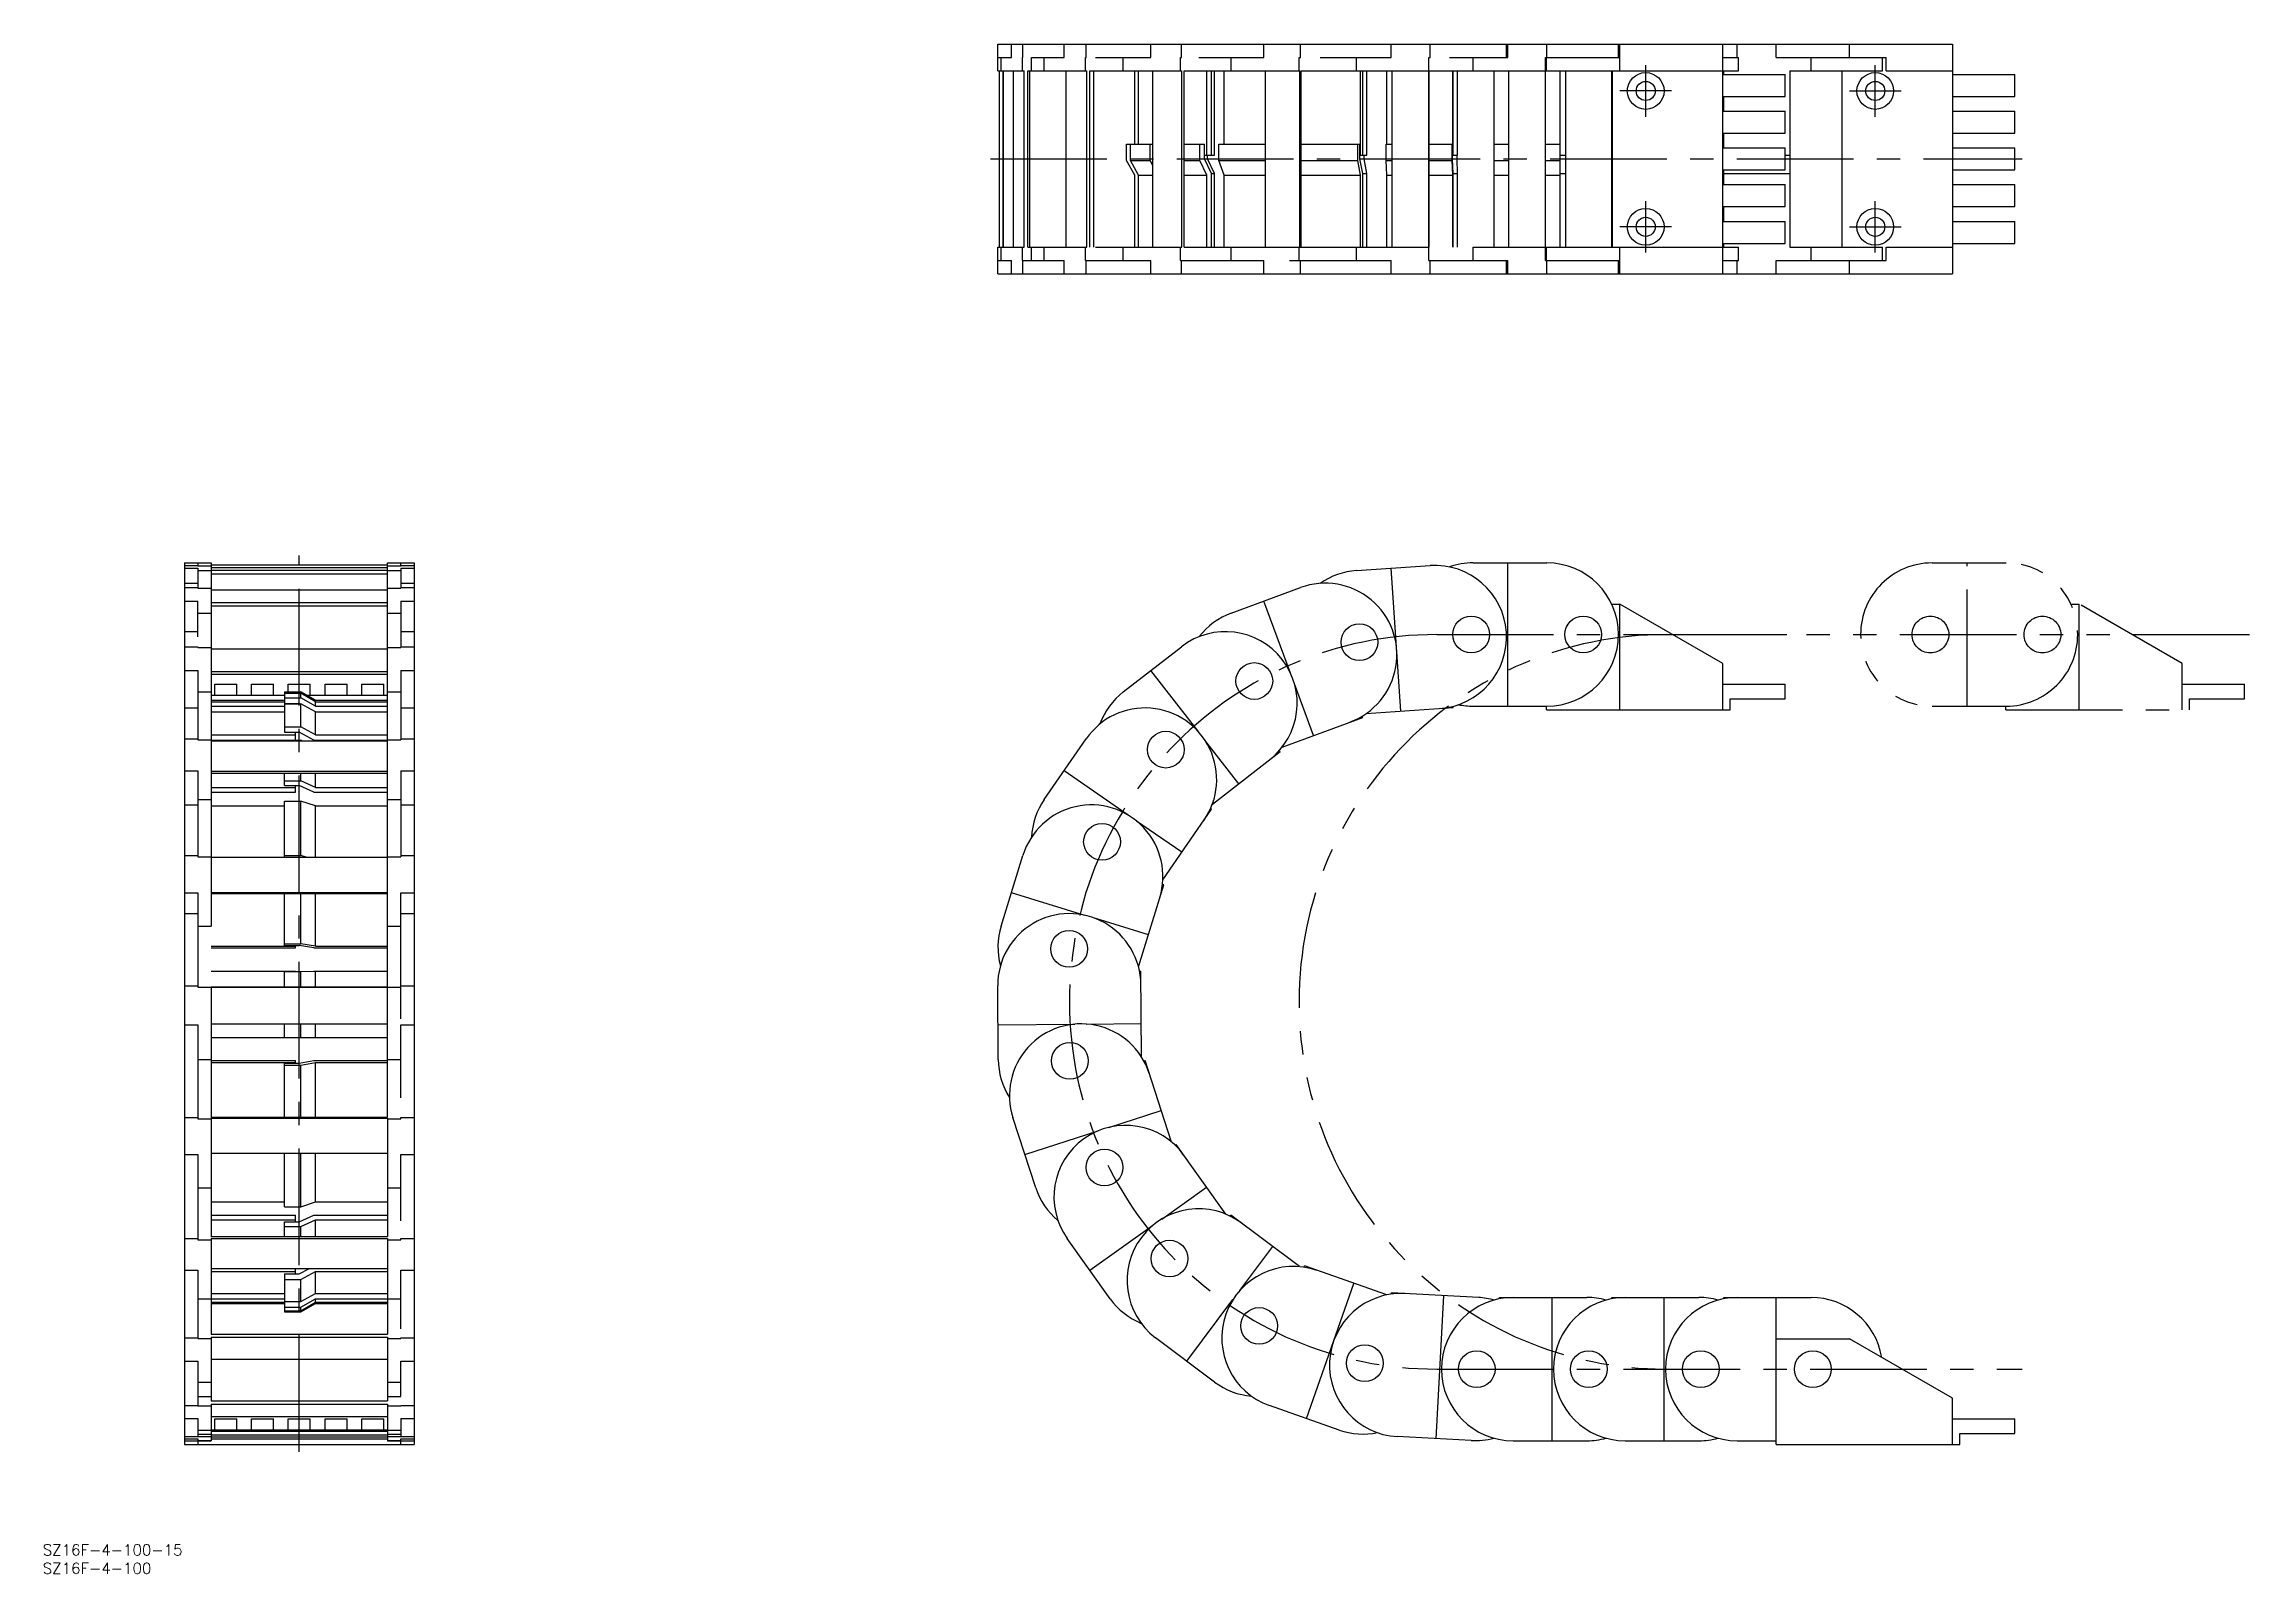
# Model space of a CAD drawing. Extents: x -69 to 532, y -35 to 381.
import ezdxf

# ---------------------------------------------------------------- set-up
doc = ezdxf.new("R2010")
doc.units = 0
doc.linetypes.add('CENTER', pattern=[50.8, 31.75, -6.35, 6.35, -6.35])
doc.linetypes.add('PHANTOM', pattern=[63.5, 31.75, -6.35, 6.35, -6.35, 6.35, -6.35])
doc.layers.get('0').update_dxf_attribs({"linetype": 'CONTINUOUS'})
doc.layers.add('CENTER', color=1, linetype='CENTER')
doc.styles.get("Standard").update_dxf_attribs({"font": 'txt.shx', "height": 3, "bigfont": 'bigfont.shx'})

msp = doc.modelspace()

# ---------------------------------------------------------------- linework, layer by layer
at = {"color": 7, "linetype": 'CONTINUOUS'}
for p, q in [((190.11, 381.25), (450, 381.25)), ((190.11, 377.62), (190.11, 381.25)), ((193.84, 377.62), (193.84, 381.25)), ((196.96, 377.62), (196.96, 381.25)), ((208.16, 377.62), (208.16, 381.25)), ((214.19, 377.62), (214.19, 381.25)), ((231.81, 377.62), (231.81, 381.25)), ((240.18, 377.62), (240.18, 381.25)), ((262.59, 377.62), (262.59, 381.25)), ((272.53, 377.62), (272.53, 381.25)), ((297.21, 377.62), (297.21, 381.25)), ((307.79, 377.62), (307.79, 381.25)), ((328.62, 377.62), (328.62, 381.25)), ((329, 377.62), (329, 381.25)), ((339.6, 377.62), (339.6, 381.25)), ((359.1, 377.62), (359.1, 381.25)), ((359.5, 374), (359.5, 381.25)), ((387.5, 318.75), (387.5, 381.25)), ((391.4, 377.62), (391.4, 381.25)), ((402, 377.62), (402, 381.25)), ((422, 377.62), (422, 381.25)), ((450, 381.25), (450, 318.75)), ((190.11, 377.62), (193.84, 377.62)), ((190.11, 374), (190.11, 377.62)), ((190.11, 374), (197.34, 374)), ((190.18, 374), (190.18, 377.62)), ((190.61, 326), (190.61, 374)), ((191.05, 374), (191.05, 377.62)), ((191.61, 326), (191.61, 374)), ((191.69, 326), (191.69, 374)), ((194.4, 326), (194.4, 374)), ((196.86, 377.62), (196.96, 377.62)), ((196.86, 374), (196.86, 377.62)), ((197.34, 326), (197.34, 374)), ((198.29, 374), (214.4, 374)), ((198.29, 326), (198.29, 374)), ((198.89, 326), (198.89, 374)), ((199.3, 377.62), (208.16, 377.62)), ((199.3, 374), (199.3, 377.62)), ((202.76, 374), (202.76, 377.62)), ((208.71, 326), (208.71, 374)), ((213.99, 377.62), (214.19, 377.62)), ((213.99, 374), (213.99, 377.62)), ((214.4, 326), (214.4, 374)), ((215.22, 374), (240.21, 374)), ((215.22, 326), (215.22, 374)), ((216.29, 326), (216.29, 374)), ((216.75, 377.62), (231.81, 377.62)), ((224.3, 374), (224.3, 377.62)), ((227.48, 354), (227.48, 374)), ((228.48, 354), (228.48, 374)), ((232.31, 326), (232.31, 374)), ((239.91, 377.62), (240.18, 377.62)), ((239.91, 374), (239.91, 377.62)), ((240.21, 326), (240.21, 374)), ((240.83, 374), (272.38, 374)), ((240.83, 326), (240.83, 374)), ((244.9, 377.62), (262.59, 377.62)), ((247.03, 351), (247.03, 374)), ((248.34, 351), (248.34, 374)), ((249.14, 351), (249.14, 374)), ((251.77, 354), (251.77, 374)), ((253.68, 374), (253.68, 377.62)), ((253.68, 374), (253.68, 377.62)), ((263, 326), (263, 374)), ((272.2, 377.62), (272.53, 377.62)), ((272.2, 374), (272.2, 377.62)), ((272.38, 326), (272.38, 374)), ((272.72, 374), (307.47, 374)), ((272.72, 326), (272.72, 374)), ((277.89, 377.62), (297.21, 377.62)), ((287.74, 374), (287.74, 377.62)), ((288.9, 351), (288.9, 374)), ((289.46, 351), (289.46, 374)), ((290.62, 351), (290.62, 374)), ((296.03, 354), (296.03, 374)), ((297.5, 326), (297.5, 374)), ((307.44, 377.62), (307.79, 377.62)), ((307.44, 374), (307.44, 377.62)), ((307.47, 326), (307.47, 374)), ((307.54, 374), (391.75, 374)), ((307.54, 326), (307.54, 374)), ((313.05, 377.62), (329, 377.62)), ((313.99, 351), (313.99, 374)), ((314.1, 351), (314.1, 374)), ((315.3, 351), (315.3, 374)), ((319.5, 374), (319.5, 377.62)), ((325.25, 326), (325.25, 374)), ((329.25, 326), (329.25, 374)), ((339.25, 377.62), (359.5, 377.62)), ((339.25, 322.37), (339.25, 377.62)), ((339.5, 374), (339.5, 377.62)), ((343.25, 326), (343.25, 374)), ((344.75, 326), (344.75, 374)), ((357.25, 326), (357.25, 374)), ((357.5, 326), (357.5, 374)), ((387.5, 377.62), (391.75, 377.62)), ((387.5, 373), (404.5, 373)), ((387.75, 373), (387.75, 374)), ((391.75, 374), (391.75, 377.62)), ((402, 377.62), (432, 377.62)), ((404.5, 367), (404.5, 373)), ((405.75, 374), (405.75, 326)), ((405.75, 374), (431, 374)), ((411.5, 374), (411.5, 377.62)), ((420, 326), (420, 374)), ((431, 374), (431, 377.62)), ((432, 374), (432, 377.62)), ((432, 374), (450, 374)), ((450, 373), (467, 373)), ((467, 367), (467, 373)), ((387.5, 367), (404.5, 367)), ((387.75, 363), (387.75, 367)), ((450, 367), (467, 367)), ((387.5, 363), (404.5, 363)), ((404.5, 357), (404.5, 363)), ((450, 363), (467, 363)), ((467, 357), (467, 363)), ((387.5, 357), (404.5, 357)), ((387.75, 353), (387.75, 357)), ((450, 357), (467, 357)), ((225.17, 354), (232.31, 354)), ((225.17, 349.57), (225.17, 354)), ((227.48, 345.57), (225.17, 349.57)), ((226.28, 349.57), (226.28, 354)), ((228.48, 345.57), (226.28, 349.57)), ((226.28, 349.57), (231.57, 349.57)), ((231.57, 349.57), (231.57, 354)), ((232.31, 348.23), (231.57, 349.57)), ((240.83, 354), (246.44, 354)), ((240.83, 349.57), (245.13, 349.57)), ((245.13, 349.57), (245.13, 354)), ((247.03, 345.57), (245.13, 349.57)), ((246.44, 350), (246.44, 354)), ((246.44, 351), (249.14, 351)), ((248.34, 346), (246.44, 350)), ((246.44, 350), (247.26, 350)), ((247.26, 350), (247.26, 351)), ((249.14, 346), (247.26, 350)), ((250.35, 354), (263, 354)), ((250.35, 349.57), (250.35, 354)), ((251.77, 345.57), (250.35, 349.57)), ((250.35, 349.57), (263, 349.57)), ((272.72, 354), (288.66, 354)), ((272.72, 349.57), (288.11, 349.57)), ((288.11, 349.57), (288.11, 354)), ((288.9, 345.57), (288.11, 349.57)), ((288.66, 350), (288.66, 354)), ((288.66, 351), (290.62, 351)), ((289.46, 346), (288.66, 350)), ((288.66, 350), (289.86, 350)), ((289.86, 350), (289.86, 351)), ((290.62, 346), (289.86, 350)), ((295.87, 354), (297.5, 354)), ((295.87, 349.57), (295.87, 354)), ((296.03, 345.57), (295.87, 349.57)), ((295.87, 349.57), (297.5, 349.57)), ((307.54, 354), (313.94, 354)), ((307.54, 349.57), (313.83, 349.57)), ((313.83, 349.57), (313.83, 354)), ((313.99, 345.57), (313.83, 349.57)), ((313.94, 350), (313.94, 354)), ((313.94, 351), (315.3, 351)), ((314.1, 346), (313.94, 350)), ((313.94, 350), (315.18, 350)), ((315.18, 350), (315.18, 351)), ((315.3, 346), (315.18, 350)), ((325.25, 354), (329.25, 354)), ((325.25, 349.57), (329.25, 349.57)), ((339.25, 354), (343.25, 354)), ((339.25, 349.57), (343.25, 349.57)), ((343.25, 351), (344.75, 351)), ((343.25, 350), (344.75, 350)), ((357.25, 351), (357.5, 351)), ((357.25, 350), (357.5, 350)), ((387.5, 353), (404.5, 353)), ((404.5, 347), (404.5, 353)), ((404.5, 351), (405.75, 351)), ((404.5, 350), (405.75, 350)), ((450, 353), (467, 353)), ((467, 347), (467, 353)), ((227.48, 326), (227.48, 345.57)), ((228.48, 345.57), (232.31, 345.57)), ((228.48, 326), (228.48, 345.57)), ((240.83, 345.57), (247.03, 345.57)), ((247.03, 326), (247.03, 345.57)), ((248.34, 346), (249.14, 346)), ((248.34, 326), (248.34, 346)), ((249.14, 326), (249.14, 346)), ((251.77, 345.57), (263, 345.57)), ((251.77, 326), (251.77, 345.57)), ((272.72, 345.57), (288.9, 345.57)), ((288.9, 326), (288.9, 345.57)), ((289.46, 346), (290.62, 346)), ((289.46, 326), (289.46, 346)), ((290.62, 326), (290.62, 346)), ((296.03, 345.57), (297.5, 345.57)), ((296.03, 326), (296.03, 345.57)), ((307.54, 345.57), (313.99, 345.57)), ((313.99, 326), (313.99, 345.57)), ((314.1, 346), (315.3, 346)), ((314.1, 326), (314.1, 346)), ((315.3, 326), (315.3, 346)), ((325.25, 345.57), (329.25, 345.57)), ((339.25, 345.57), (343.25, 345.57)), ((343.25, 346), (344.75, 346)), ((357.25, 346), (357.5, 346)), ((387.5, 347), (404.5, 347)), ((387.5, 343), (404.5, 343)), ((387.75, 343), (387.75, 347)), ((387.75, 346), (405.75, 346)), ((404.5, 337), (404.5, 343)), ((450, 347), (467, 347)), ((450, 343), (467, 343)), ((467, 337), (467, 343)), ((387.5, 337), (404.5, 337)), ((387.75, 333), (387.75, 337)), ((450, 337), (467, 337)), ((387.5, 333), (404.5, 333)), ((404.5, 327), (404.5, 333)), ((450, 333), (467, 333)), ((467, 327), (467, 333)), ((190.11, 326), (197.34, 326)), ((190.11, 322.37), (190.11, 326)), ((190.18, 322.37), (190.18, 326)), ((191.05, 322.37), (191.05, 326)), ((196.86, 322.37), (196.86, 326)), ((198.29, 326), (214.4, 326)), ((199.3, 322.37), (199.3, 326)), ((202.76, 322.37), (202.76, 326)), ((213.99, 322.37), (213.99, 326)), ((216.75, 326), (240.21, 326)), ((224.3, 322.37), (224.3, 326)), ((239.91, 322.37), (239.91, 326)), ((240.83, 326), (307.47, 326)), ((253.68, 322.37), (253.68, 326)), ((272.2, 322.37), (272.2, 326)), ((287.74, 322.37), (287.74, 326)), ((307.44, 322.37), (307.44, 326)), ((319.5, 326), (391.75, 326)), ((319.5, 322.37), (319.5, 326)), ((339.5, 322.37), (339.5, 326)), ((359.5, 318.75), (359.5, 326)), ((387.5, 327), (404.5, 327)), ((387.75, 326), (387.75, 327)), ((391.75, 322.37), (391.75, 326)), ((405.75, 326), (431, 326)), ((411.5, 322.37), (411.5, 326)), ((431, 322.37), (431, 326)), ((432, 326), (450, 326)), ((432, 322.37), (432, 326)), ((450, 327), (467, 327)), ((190.11, 322.37), (193.84, 322.37)), ((190.11, 318.75), (190.11, 322.37)), ((190.11, 318.75), (450, 318.75)), ((193.84, 318.75), (193.84, 322.37)), ((196.86, 322.37), (208.16, 322.37)), ((196.96, 318.75), (196.96, 322.37)), ((208.16, 318.75), (208.16, 322.37)), ((213.99, 322.37), (231.81, 322.37)), ((214.19, 318.75), (214.19, 322.37)), ((231.81, 318.75), (231.81, 322.37)), ((239.91, 322.37), (262.59, 322.37)), ((240.18, 318.75), (240.18, 322.37)), ((262.59, 318.75), (262.59, 322.37)), ((269.57, 322.37), (297.21, 322.37)), ((272.53, 318.75), (272.53, 322.37)), ((297.21, 318.75), (297.21, 322.37)), ((307.44, 322.37), (329, 322.37)), ((307.79, 318.75), (307.79, 322.37)), ((328.62, 318.75), (328.62, 322.37)), ((329, 318.75), (329, 322.37)), ((339.25, 322.37), (359.5, 322.37)), ((339.6, 318.75), (339.6, 322.37)), ((359.1, 318.75), (359.1, 322.37)), ((387.5, 322.37), (391.75, 322.37)), ((391.4, 318.75), (391.4, 322.37)), ((402, 322.37), (432, 322.37)), ((402, 318.75), (402, 322.37)), ((422, 318.75), (422, 322.37)), ((-31.25, 240), (-31.25, 0)), ((-31.25, 240), (-24, 240)), ((-31.25, 239.32), (-27.62, 239.32)), ((-31.25, 239.28), (-27.62, 239.28)), ((-31.25, 238.55), (-27.62, 238.55)), ((-31.25, 234.49), (-27.62, 234.49)), ((-27.62, 240), (-27.62, 239.25)), ((-27.62, 239.25), (-24, 239.25)), ((-27.62, 238.55), (-27.62, 233.16)), ((-27.62, 237.9), (-24, 237.9)), ((-24, 240), (-24, 141.14)), ((-24, 239.5), (24, 239.5)), ((-24, 238.75), (24, 238.75)), ((-24, 238.07), (24, 238.07)), ((-24, 237.07), (24, 237.07)), ((24, 89.12), (24, 240)), ((24, 240), (31.25, 240)), ((24, 239.25), (27.62, 239.25)), ((24, 237.9), (27.62, 237.9)), ((27.62, 239.25), (27.62, 240)), ((27.62, 239.32), (31.25, 239.32)), ((27.62, 239.28), (31.25, 239.28)), ((27.62, 238.55), (27.62, 233.16)), ((27.62, 238.55), (31.25, 238.55)), ((27.62, 234.49), (31.25, 234.49)), ((31.25, 240), (31.25, 0)), ((287.74, 237.9), (307.79, 239.28)), ((299.88, 199.64), (297.21, 238.55)), ((319.5, 240), (339.6, 240)), ((329, 201), (329, 240)), ((-31.25, 233.28), (-27.62, 233.28)), ((-31.25, 229.61), (-27.62, 229.61)), ((-27.62, 233.16), (-24, 233.16)), ((-27.62, 219.84), (-27.62, 229.61)), ((-24, 232.69), (24, 232.69)), ((-24, 229.23), (24, 229.23)), ((24, 233.16), (27.62, 233.16)), ((27.62, 233.28), (31.25, 233.28)), ((27.62, 229.61), (27.62, 216.98)), ((27.62, 229.61), (31.25, 229.61)), ((253.68, 226.32), (272.53, 233.28)), ((269.84, 209.96), (262.59, 229.61)), ((357.27, 228.75), (359.5, 228.75)), ((387.5, 212.58), (359.5, 228.75)), ((359.5, 200), (359.5, 228.75)), ((-27.62, 226.32), (-24, 226.32)), ((-24, 228.29), (24, 228.29)), ((24, 226.32), (27.62, 226.32)), ((-31.25, 221.29), (-27.62, 221.29)), ((-31.25, 217.2), (-27.62, 217.2)), ((-27.62, 216.98), (-27.62, 217.2)), ((-27.62, 216.98), (-24, 216.98)), ((-24, 216.59), (24, 216.59)), ((24, 216.98), (27.62, 216.98)), ((27.62, 221.29), (31.25, 221.29)), ((27.62, 217.2), (31.25, 217.2)), ((224.3, 204.88), (240.18, 217.2)), ((-31.25, 210.7), (-27.62, 210.7)), ((-27.62, 210.7), (-27.62, 191.82)), ((-24, 210.46), (24, 210.46)), ((27.62, 210.7), (27.62, 191.82)), ((27.62, 210.7), (31.25, 210.7)), ((244.65, 194.15), (231.81, 210.7)), ((244.65, 194.15), (231.81, 210.7)), ((387.5, 200), (387.5, 212.58)), ((-27.62, 204.88), (-24, 204.88)), ((-24, 209.67), (24, 209.67)), ((-23, 207), (-17, 207)), ((-23, 204), (-23, 207)), ((-17, 204), (-17, 207)), ((-13, 207), (-7, 207)), ((-13, 204), (-13, 207)), ((-7, 204), (-7, 207)), ((-4, 204.91), (-4, 193.89)), ((-4, 204.91), (0.43, 204.91)), ((-4, 204.52), (0.43, 204.52)), ((-3, 207), (3, 207)), ((-3, 204.91), (-3, 207)), ((4.43, 202.6), (0.43, 204.91)), ((4.43, 202.21), (0.43, 204.52)), ((0.43, 203.29), (0.43, 204.52)), ((3, 204), (3, 207)), ((7, 207), (13, 207)), ((7, 204), (7, 207)), ((13, 204), (13, 207)), ((17, 207), (23, 207)), ((17, 204), (17, 207)), ((23, 204), (23, 207)), ((24, 204.88), (27.62, 204.88)), ((276.09, 193.02), (270.9, 207.08)), ((387.5, 207), (404.5, 207)), ((404.5, 203), (404.5, 207)), ((-31.25, 200.52), (-27.62, 200.52)), ((-24, 204), (-4, 204)), ((-24, 202.6), (-4, 202.6)), ((-24, 202.21), (-4, 202.21)), ((-24, 200.98), (-4, 200.98)), ((-24, 199.46), (-4, 199.46)), ((-4, 203.29), (0.43, 203.29)), ((-4, 201.69), (0, 201.69)), ((-4, 201.62), (0.43, 201.62)), ((-1, 201.62), (-1, 201.69)), ((0.12, 201.62), (0, 201.69)), ((4.43, 200.98), (0.43, 203.29)), ((4.43, 199.46), (0.43, 201.62)), ((0.43, 195.39), (0.43, 201.62)), ((2, 204), (24, 204)), ((4.43, 202.6), (24, 202.6)), ((4.43, 202.21), (24, 202.21)), ((4.43, 200.98), (4.43, 202.21)), ((4.43, 200.98), (24, 200.98)), ((4.43, 199.46), (24, 199.46)), ((4.43, 193.23), (4.43, 199.46)), ((27.62, 200.52), (31.25, 200.52)), ((290.44, 199), (314.1, 200.62)), ((314.1, 200.62), (314.07, 200.96)), ((319.5, 201), (339.6, 201)), ((339.5, 200), (339.5, 201)), ((339.5, 200), (389.5, 200)), ((389.5, 200), (389.5, 203)), ((389.5, 203), (404.5, 203)), ((-24, 193.23), (-1, 193.23)), ((-4, 195.39), (0.43, 195.39)), ((-4, 193.89), (0, 193.89)), ((-1, 191.72), (-1, 193.89)), ((4, 191.72), (0, 193.89)), ((4.43, 193.23), (0.43, 195.39)), ((4.43, 193.23), (24, 193.23)), ((267.58, 189.88), (289.46, 197.96)), ((289.46, 197.96), (289.34, 198.28)), ((-31.25, 192.11), (-27.62, 192.11)), ((-27.62, 191.82), (-24, 191.82)), ((-24, 191.72), (-1, 191.72)), ((-24, 191.54), (24, 191.54)), ((-4, 191.7), (0.43, 191.7)), ((-4, 191.54), (-4, 191.7)), ((0.8, 191.54), (0.43, 191.7)), ((0.43, 191.54), (0.43, 191.7)), ((4, 191.72), (24, 191.72)), ((24, 191.82), (27.62, 191.82)), ((27.62, 192.11), (31.25, 192.11)), ((202.76, 175.57), (214.19, 192.11)), ((255.71, 179.88), (246.53, 191.72)), ((255.71, 179.88), (246.53, 191.72)), ((248.54, 174.32), (266.97, 188.62)), ((266.97, 188.62), (266.76, 188.89)), ((-31.25, 183.39), (-27.62, 183.39)), ((-27.62, 183.39), (-27.62, 160.02)), ((-24, 183.31), (24, 183.31)), ((-24, 182.74), (24, 182.74)), ((-4, 179.41), (-4, 182.74)), ((-4, 180.67), (0.43, 180.67)), ((0.43, 180.67), (0.43, 182.74)), ((4.43, 178.85), (0.43, 180.67)), ((4.43, 178.85), (4.43, 182.74)), ((27.62, 183.39), (27.62, 160.02)), ((27.62, 183.39), (31.25, 183.39)), ((225.39, 171.47), (208.16, 183.39)), ((-27.62, 175.57), (-24, 175.57)), ((-24, 178.85), (-1, 178.85)), ((-24, 177.58), (-1, 177.58)), ((-4, 179.41), (0, 179.41)), ((-4, 159.87), (-4, 175.15)), ((-4, 175.15), (0.43, 175.15)), ((-1, 177.58), (-1, 179.41)), ((4, 177.58), (0, 179.41)), ((4.43, 173.84), (0.43, 175.15)), ((0.43, 160.35), (0.43, 175.15)), ((4, 177.58), (24, 177.58)), ((4.43, 178.85), (24, 178.85)), ((24, 175.57), (27.62, 175.57)), ((-31.25, 174.11), (-27.62, 174.11)), ((-24, 173.84), (-4, 173.84)), ((4.43, 173.84), (24, 173.84)), ((4.43, 159.87), (4.43, 173.84)), ((27.62, 174.11), (31.25, 174.11)), ((240.24, 161.21), (227.92, 169.73)), ((235.08, 153.75), (248.34, 172.93)), ((248.34, 172.93), (248.06, 173.13)), ((-31.25, 160.35), (-27.62, 160.35)), ((-27.62, 160.02), (-24, 160.02)), ((-24, 159.87), (24, 159.87)), ((-4, 160.35), (0.43, 160.35)), ((1.89, 159.87), (0.43, 160.35)), ((24, 160.02), (27.62, 160.02)), ((27.62, 160.35), (31.25, 160.35)), ((191.05, 141.14), (196.96, 160.35)), ((-24, 150.31), (24, 150.31)), ((228.45, 130.07), (235.31, 152.36)), ((235.31, 152.36), (234.98, 152.46)), ((-31.25, 150.22), (-27.62, 150.22)), ((-31.25, 144.52), (-27.62, 144.52)), ((-27.62, 150.22), (-27.62, 124.53)), ((-24, 150.02), (24, 150.02)), ((-4, 135.84), (-4, 150.02)), ((0.43, 136.31), (0.43, 150.02)), ((4.43, 135.63), (4.43, 150.02)), ((27.62, 115.9), (27.62, 150.22)), ((27.62, 150.22), (31.25, 150.22)), ((27.62, 144.52), (31.25, 144.52)), ((213.87, 144.05), (193.84, 150.22)), ((-27.62, 141.14), (-24, 141.14)), ((24, 141.14), (27.62, 141.14)), ((231.12, 138.74), (216.8, 143.15)), ((-24, 135.63), (-1, 135.63)), ((-24, 135.16), (-1, 135.16)), ((-4, 136.31), (0.43, 136.31)), ((-4, 135.84), (0, 135.84)), ((-1, 135.16), (-1, 135.84)), ((4, 135.16), (0, 135.84)), ((4.43, 135.63), (0.43, 136.31)), ((4, 135.16), (24, 135.16)), ((4.43, 135.63), (24, 135.63)), ((-24, 128.82), (-1, 128.82)), ((-24, 128.81), (-1, 128.81)), ((-4, 124.54), (-4, 128.8)), ((-4, 128.8), (0, 128.8)), ((-4, 128.79), (0.43, 128.79)), ((-1, 128.8), (-1, 128.82)), ((0, 128.8), (4, 128.82)), ((0.43, 128.79), (4.43, 128.81)), ((0.43, 124.54), (0.43, 128.79)), ((4, 128.82), (24, 128.82)), ((4.43, 128.81), (24, 128.81)), ((4.43, 124.54), (4.43, 128.81)), ((228.74, 128.82), (229.08, 128.82)), ((229.26, 105.5), (229.08, 128.82)), ((-31.25, 124.88), (-27.62, 124.88)), ((-27.62, 124.53), (-24, 124.53)), ((-24, 124.54), (-24, 56.39)), ((-24, 124.54), (24, 124.54)), ((-24, 124.53), (24, 124.53)), ((24, 124.53), (27.62, 124.53)), ((27.62, 124.88), (31.25, 124.88)), ((190.26, 104.78), (190.11, 124.88)), ((-31.25, 114.28), (-27.62, 114.28)), ((-27.62, 114.28), (-27.62, 88.66)), ((-24, 114.53), (24, 114.53)), ((-4, 110.79), (-4, 114.53)), ((0.43, 110.79), (0.43, 114.53)), ((4.43, 110.81), (4.43, 114.53)), ((27.62, 94.35), (27.62, 114.28)), ((27.62, 114.28), (31.25, 114.28)), ((190.19, 114.28), (211.14, 114.44)), ((214.21, 114.46), (229.19, 114.57)), ((-24, 110.81), (-4, 110.81)), ((-4, 110.79), (0.43, 110.79)), ((0.43, 110.79), (4.43, 110.81)), ((4.43, 110.81), (24, 110.81)), ((-27.62, 104.78), (-24, 104.78)), ((-24, 104.5), (-1, 104.5)), ((-24, 104), (-1, 104)), ((-4, 89.12), (-4, 103.78)), ((-4, 103.78), (0, 103.78)), ((-4, 103.29), (0.43, 103.29)), ((-1, 103.78), (-1, 104.5)), ((0, 103.78), (4, 104.5)), ((0.43, 103.29), (4.43, 104)), ((0.43, 89.12), (0.43, 103.29)), ((4, 104.5), (24, 104.5)), ((4.43, 104), (24, 104)), ((4.43, 89.12), (4.43, 104)), ((24, 104.78), (27.62, 104.78)), ((229.92, 104.39), (230.24, 104.5)), ((237.44, 82.31), (230.24, 104.5)), ((220.39, 86.32), (234.64, 90.94)), ((-31.25, 88.99), (-27.62, 88.99)), ((-27.62, 88.66), (-24, 88.66)), ((-24, 89.12), (24, 89.12)), ((-24, 88.81), (24, 88.81)), ((24, 88.81), (24, 56.61)), ((24, 88.66), (27.62, 88.66)), ((27.62, 88.99), (31.25, 88.99)), ((27.62, 88.66), (27.62, 88.99)), ((200.48, 69.87), (194.27, 88.99)), ((197.54, 78.91), (217.47, 85.37)), ((-31.25, 78.91), (-27.62, 78.91)), ((-27.62, 78.91), (-27.62, 55.74)), ((-24, 79.3), (24, 79.3)), ((-24, 79.3), (24, 79.3)), ((-4, 64.73), (-4, 79.3)), ((0.43, 64.73), (0.43, 79.3)), ((4.43, 66.07), (4.43, 79.3)), ((27.62, 60.85), (27.62, 78.91)), ((27.62, 78.91), (31.25, 78.91)), ((238.4, 81.45), (238.68, 81.65)), ((252.23, 62.67), (238.68, 81.65)), ((-27.62, 69.87), (-24, 69.87)), ((24, 69.87), (27.62, 69.87)), ((234.77, 61.35), (246.96, 70.06)), ((-24, 66.07), (-4, 66.07)), ((-24, 62.42), (-1, 62.42)), ((-24, 61.14), (-1, 61.14)), ((-4, 64.73), (0.43, 64.73)), ((-4, 56.61), (-4, 60.57)), ((-4, 60.57), (0, 60.57)), ((-1, 60.57), (-1, 62.42)), ((0, 60.57), (4, 62.42)), ((0.43, 64.73), (4.43, 66.07)), ((0.43, 59.29), (4.43, 61.14)), ((4, 62.42), (24, 62.42)), ((4.43, 66.07), (24, 66.07)), ((4.43, 56.61), (4.43, 61.14)), ((4.43, 61.14), (24, 61.14)), ((253.4, 62.14), (253.61, 62.42)), ((272.25, 48.4), (253.61, 62.42)), ((-31.25, 56.03), (-27.62, 56.03)), ((-27.62, 55.74), (-24, 55.74)), ((-24, 56.61), (24, 56.61)), ((-24, 56.03), (24, 56.03)), ((-24, 56.03), (-24, 30.04)), ((-4, 59.29), (0.43, 59.29)), ((0.43, 56.61), (0.43, 59.29)), ((24, 56.03), (24, 30.04)), ((24, 55.74), (27.62, 55.74)), ((27.62, 56.03), (31.25, 56.03)), ((27.62, 55.74), (27.62, 56.03)), ((220.73, 39.67), (209.06, 56.03)), ((215.22, 47.4), (232.27, 59.57)), ((256, 41.88), (265, 53.85)), ((273.53, 48.25), (273.65, 48.58)), ((296.01, 40.7), (273.65, 48.58)), ((-31.25, 47.4), (-27.62, 47.4)), ((-27.62, 47.4), (-27.62, 28.84)), ((-24, 47.89), (24, 47.89)), ((-24, 47.07), (-1, 47.07)), ((-4, 46.4), (-4, 36.09)), ((-4, 46.4), (0, 46.4)), ((-4, 44.89), (0.43, 44.89)), ((-1, 46.4), (-1, 47.89)), ((0, 46.4), (2.75, 47.89)), ((0.43, 44.89), (4.43, 47.07)), ((0.43, 38.91), (0.43, 44.89)), ((4.43, 47.07), (24, 47.07)), ((4.43, 41.09), (4.43, 47.07)), ((27.62, 31.49), (27.62, 47.4)), ((27.62, 47.4), (31.25, 47.4)), ((274.14, 7.06), (287.09, 43.84)), ((-27.62, 39.67), (-24, 39.67)), ((-24, 41.09), (-4, 41.09)), ((-24, 39.67), (-4, 39.67)), ((-24, 38.71), (-4, 38.71)), ((-24, 38.4), (-4, 38.4)), ((-4, 38.91), (0.43, 38.91)), ((-4, 37.36), (0.43, 37.36)), ((-4, 36.4), (0.43, 36.4)), ((-4, 36.09), (0.43, 36.09)), ((0.43, 38.91), (4.43, 41.09)), ((0.43, 37.36), (4.43, 39.67)), ((0.43, 36.4), (4.43, 38.71)), ((0.43, 36.09), (4.43, 38.4)), ((0.43, 36.4), (0.43, 37.36)), ((4.43, 41.09), (24, 41.09)), ((4.43, 39.67), (24, 39.67)), ((4.43, 38.71), (4.43, 39.67)), ((4.43, 38.71), (24, 38.71)), ((4.43, 38.4), (24, 38.4)), ((24, 39.67), (27.62, 39.67)), ((241.56, 22.68), (254.15, 39.43)), ((297.31, 40.92), (297.33, 41.27)), ((321.04, 40), (297.33, 41.27)), ((309.47, 1.56), (311.56, 40.51)), ((326.75, 40), (350.5, 40)), ((326.75, 39.66), (326.75, 40)), ((341, 1), (341, 40)), ((357.25, 40), (381, 40)), ((357.25, 39.66), (357.25, 40)), ((371.5, 1), (371.5, 40)), ((387.75, 40), (411.5, 40)), ((387.75, 39.66), (387.75, 40)), ((402, 0), (402, 40)), ((-31.25, 29.05), (-27.62, 29.05)), ((-27.62, 28.84), (-24, 28.84)), ((-24, 30.04), (24, 30.04)), ((-24, 29.24), (24, 29.24)), ((-24, 29.24), (-24, 11.88)), ((24, 29.24), (24, 11.88)), ((24, 28.84), (27.62, 28.84)), ((27.62, 29.05), (31.25, 29.05)), ((27.62, 28.84), (27.62, 29.05)), ((249.16, 16.97), (233.09, 29.05)), ((402, 28.75), (422, 28.75)), ((450, 12.58), (422, 28.75)), ((-31.25, 22.68), (-27.62, 22.68)), ((-27.62, 22.68), (-27.62, 10.46)), ((-24, 23.23), (24, 23.23)), ((27.62, 13.06), (27.62, 22.68)), ((27.62, 22.68), (31.25, 22.68)), ((-27.62, 16.97), (-24, 16.97)), ((-27.62, 13.06), (-24, 13.06)), ((24, 16.97), (27.62, 16.97)), ((24, 13.06), (27.62, 13.06)), ((450, 0), (450, 12.58)), ((-31.25, 10.58), (-27.62, 10.58)), ((-31.25, 7.06), (-27.62, 7.06)), ((-27.62, 10.46), (-24, 10.46)), ((-27.62, 7.06), (-27.62, 2.11)), ((-24, 11.88), (24, 11.88)), ((-24, 10.93), (24, 10.93)), ((-24, 10.93), (-24, 2.8)), ((-24, 7.61), (24, 7.61)), ((-23, 7), (-17, 7)), ((-23, 4), (-23, 7)), ((-17, 4), (-17, 7)), ((-13, 7), (-7, 7)), ((-13, 4), (-13, 7)), ((-7, 4), (-7, 7)), ((-3, 7), (3, 7)), ((-3, 4), (-3, 7)), ((3, 4), (3, 7)), ((7, 7), (13, 7)), ((7, 4), (7, 7)), ((13, 4), (13, 7)), ((17, 7), (23, 7)), ((17, 4), (17, 7)), ((23, 4), (23, 7)), ((24, 10.93), (24, 2.8)), ((24, 10.46), (27.62, 10.46)), ((27.62, 10.58), (31.25, 10.58)), ((27.62, 10.46), (27.62, 10.58)), ((27.62, 7.06), (31.25, 7.06)), ((27.62, 7.06), (27.62, 2.11)), ((283.1, 3.9), (264.14, 10.58)), ((450, 7), (467, 7)), ((467, 3), (467, 7)), ((-31.25, 2.13), (-27.62, 2.13)), ((-31.25, 1.56), (-27.62, 1.56)), ((-31.25, 1), (-24, 1)), ((-31.25, 0), (31.25, 0)), ((-27.62, 3.9), (-24, 3.9)), ((-27.62, 2.8), (-24, 2.8)), ((-27.62, 2.11), (-24, 2.11)), ((-27.62, 1.56), (-27.62, 0)), ((-27.62, 1.05), (-24, 1.05)), ((-27.62, 1.03), (-24, 1.03)), ((-24, 4), (24, 4)), ((-24, 3.61), (24, 3.61)), ((-24, 2.61), (24, 2.61)), ((-24, 2.61), (-24, 1)), ((-24, 2.07), (24, 2.07)), ((-24, 1.5), (24, 1.5)), ((24, 3.9), (27.62, 3.9)), ((24, 2.8), (27.62, 2.8)), ((24, 2.61), (24, 1)), ((24, 2.11), (27.62, 2.11)), ((24, 1.05), (27.62, 1.05)), ((24, 1.03), (27.62, 1.03)), ((24, 1), (31.25, 1)), ((27.62, 2.13), (31.25, 2.13)), ((27.62, 1.56), (31.25, 1.56)), ((27.62, 0), (27.62, 1.56)), ((318.96, 1.05), (298.88, 2.13)), ((330.4, 1), (350.5, 1)), ((360.9, 1), (381, 1)), ((391.4, 1), (402, 1)), ((402, 0), (452, 0)), ((452, 0), (452, 3)), ((452, 3), (467, 3))]:
    msp.add_line(p, q, dxfattribs=at)
at = {"color": 3, "linetype": 'PHANTOM'}
for p, q in [((444.5, 240), (464.6, 240)), ((454, 201), (454, 240)), ((482.27, 228.75), (484.5, 228.75)), ((484.5, 200), (484.5, 228.75)), ((512.5, 212.58), (484.5, 228.75)), ((372.15, 220.5), (531.5, 220.5)), ((512.5, 200), (512.5, 212.58)), ((512.5, 207), (529.5, 207)), ((529.5, 203), (529.5, 207)), ((444.5, 201), (464.6, 201)), ((464.5, 200), (464.5, 201)), ((464.5, 200), (514.5, 200)), ((514.5, 200), (514.5, 203)), ((514.5, 203), (529.5, 203))]:
    msp.add_line(p, q, dxfattribs=at)
at = {"color": 7, "linetype": 'CONTINUOUS'}
for centre, radius in [((366.5, 368.5), 5), ((429, 368.5), 5), ((366.5, 368.5), 2.6), ((429, 368.5), 2.6), ((366.5, 331.5), 5), ((366.5, 331.5), 2.6), ((429, 331.5), 5), ((429, 331.5), 2.6), ((288.57, 218.41), 5), ((319, 220.5), 5), ((349.5, 220.5), 5), ((259.96, 207.85), 5), ((235.86, 189.16), 5), ((218.51, 164.07), 5), ((209.54, 134.92), 5), ((209.77, 104.42), 5), ((219.18, 75.41), 5), ((236.9, 50.59), 5), ((261.27, 32.26), 5), ((290.04, 22.13), 5), ((320.5, 20.5), 5), ((351, 20.5), 5), ((381.5, 20.5), 5), ((412, 20.5), 5)]:
    msp.add_circle(centre, radius, dxfattribs=at)
at = {"color": 3, "linetype": 'PHANTOM'}
for centre in [(444, 220.5), (474.5, 220.5)]:
    msp.add_circle(centre, 5, dxfattribs=at)
at = {"color": 7, "linetype": 'CONTINUOUS'}
for centre, start, end in [((279.28, 214.99), 290.25503, 110.25506), ((289.07, 218.45), 93.92213, 124.91562), ((309.12, 219.82), 273.92213, 93.92213), ((319.5, 220.5), 90, 109.198), ((339.6, 220.5), 270, 90), ((260.43, 208.03), 110.25502, 142.3988), ((252.13, 201.79), 307.79872, 127.79871), ((236.25, 189.47), 127.79873, 159.94249), ((230.23, 181.02), 325.34236, 145.34237), ((319.5, 220.5), 258.26936, 270), ((218.8, 164.48), 145.34235, 177.48616), ((215.6, 154.61), 342.88603, 162.88605), ((209.61, 125.02), 0.4297, 180.42971), ((209.68, 135.4), 162.88605, 195.02982), ((212.82, 95.01), 17.97337, 197.97338), ((209.76, 104.92), 180.42971, 212.57351), ((224.93, 67.36), 35.51704, 215.51704), ((219.02, 75.89), 197.97338, 230.11714), ((244.81, 44.64), 53.06071, 233.0607), ((270.61, 28.97), 70.60437, 250.60437), ((236.61, 50.99), 215.51705, 247.66085), ((299.93, 21.6), 86.93728, 266.93728), ((330.4, 20.5), 90, 270), ((320, 20.53), 74.38785, 86.93729), ((360.9, 20.5), 90, 270), ((350.5, 20.5), 74.534, 90), ((391.4, 20.5), 90, 270), ((381, 20.5), 74.534, 90), ((411.5, 20.5), 9.46645, 90), ((260.87, 32.56), 233.0607, 265.20451), ((289.57, 22.3), 250.60438, 281.59791), ((320, 20.53), 266.93728, 285.31781), ((350.5, 20.5), 270, 285.46602), ((381, 20.5), 270, 285.46603)]:
    msp.add_arc(centre, 19.5, start, end, dxfattribs=at)
at = {"color": 3, "linetype": 'PHANTOM'}
for centre, radius, start, end in [((444.5, 220.5), 19.5, 90, 270), ((464.6, 220.5), 19.5, 270, 90), ((372.15, 120.5), 100, 90, 270)]:
    msp.add_arc(centre, radius, start, end, dxfattribs=at)
at = {"layer": 'CENTER', "color": 1, "linetype": 'CENTER'}
for p, q in [((366.5, 361.5), (366.5, 375.5)), ((429, 361.5), (429, 375.5)), ((373.5, 368.5), (359.5, 368.5)), ((422, 368.5), (436, 368.5)), ((188.11, 350), (469, 350)), ((366.5, 324.5), (366.5, 338.5)), ((429, 324.5), (429, 338.5)), ((373.5, 331.5), (359.5, 331.5)), ((422, 331.5), (436, 331.5)), ((0, -2), (0, 242)), ((309.65, 220.5), (406.5, 220.5)), ((309.65, 20.5), (469, 20.5))]:
    msp.add_line(p, q, dxfattribs=at)
msp.add_arc((309.65, 120.5), 100, 90, 270, dxfattribs=at)

# ---------------------------------------------------------------- texts
at = {"color": 7, "linetype": 'CONTINUOUS'}
for s, p in [('SZ16F-4-100-15', (-69.84, -30.24)), ('SZ16F-4-100', (-69.84, -35.24))]:
    msp.add_text(s, height=3, dxfattribs=at).set_placement(p)

doc.saveas('drawing.dxf')
